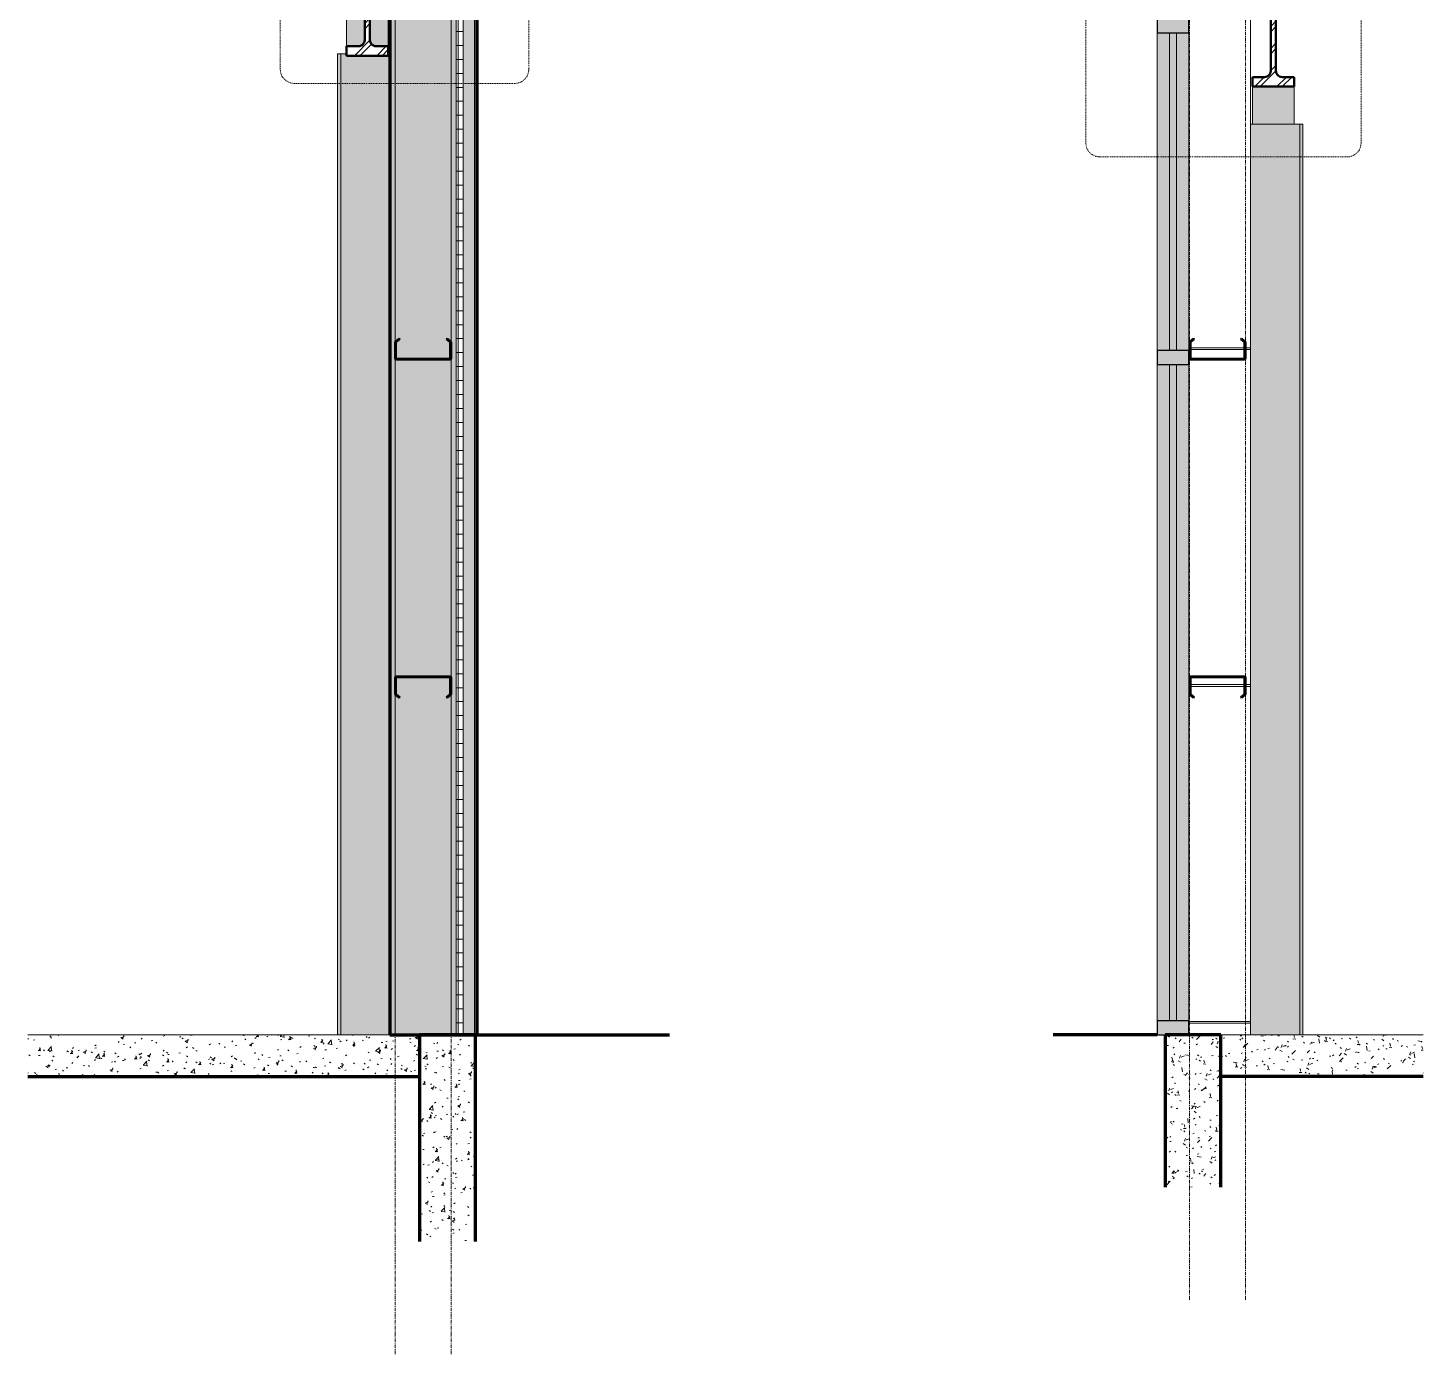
# Model space of a CAD drawing. Header units: inches. Extents: x 22735 to 23393, y -54 to 309.
# Drawn here: x 22734.7 to 22934.6, y -45.8 to 144.2 of the extents above; entities that cross this region are included whole.
import ezdxf

# ---------------------------------------------------------------- set-up
doc = ezdxf.new("R2010")
doc.units = ezdxf.units.IN
doc.header["$MEASUREMENT"] = 0
doc.linetypes.add('Dash Dot 3_16_', pattern=[0.3125, 0.1875, -0.0625, 0, -0.0625])
doc.linetypes.add('Grid Line 1_2_', pattern=[0.875, 0.5, -0.125, 0.125, -0.125])
for name, color, linetype, lineweight in [('A-ANNO-SYMB', 150, 'Continuous', 9), ('A-GLAZ-CURT', 52, 'Continuous', 9), ('A-GLAZ-CWMG', 51, 'Continuous', 9), ('A-WALL', 113, 'Continuous', 18), ('A-WALL-PATT', 111, 'Continuous', 70), ('C-BLDG-PADS', 91, 'Continuous', 9), ('C-TOPO', 7, 'Continuous', 9), ('L-SITE-WALL', 31, 'Continuous', 18), ('S-BEAM', 12, 'Continuous', 9), ('S-COLS', 52, 'Continuous', 9), ('S-GRID', 1, 'Continuous', 9)]:
    doc.layers.add(name, color=color, linetype=linetype, lineweight=lineweight)
pattern_1 = [(50, (22020.337, 107.706), (4.590705, -0.401868), [0.48, -5.28]), (355, (22020.337, 107.706), (-0.887837, 4.813698), [0.384, -4.224]), (100.451, (22020.719, 107.673), (3.70197, 4.412723), [0.408, -4.487]), (46.184, (22020.337, 108.986), (6.83066, -1.059043), [0.72, -7.92]), (96.636, (22020.906, 108.898), (5.981664, 6.234015), [0.612, -6.731]), (351.184, (22020.337, 108.986), (5.98208, 6.233824), [0.576, -6.336]), (21, (22020.977, 108.666), (3.820292, -2.5771), [0.48, -5.28]), (326, (22020.977, 108.666), (1.557207, 4.640587), [0.384, -4.224]), (71.451, (22021.295, 108.452), (5.377147, 2.064703), [0.408, -4.487]), (37.5, (22020.337, 107.706), (0.077972, 2.1307863), [0.211, -3.962, 0.211, -4.077, -4.24]), (37.5, (22020.337, 107.706), (0.077972, 2.1307863), [-8.461, 0.211, -4.029]), (7.5, (22020.337, 107.706), (1.683907, 2.5243905), [0.211, -2.234, 0.211, -3.866, -1.616]), (7.5, (22020.337, 107.706), (1.683907, 2.5243905), [-6.522, 0.211, -1.405]), (327.5, (22018.909, 107.706), (3.416527, -0.1442966), [0.211, -1.389, 0.211, -4.781, -6.624]), (327.5, (22018.909, 107.706), (3.416527, -0.1442966), [-6.592, 0.211, -6.413]), (317.5, (22018.269, 107.706), (3.732463, 0.640715), [0.211, -1.869, 0.211, -3.104, -4.704]), (317.5, (22018.269, 107.706), (3.732463, 0.640715), [-5.395, 0.211, -4.493])]
pattern_2 = [(45, (22020.337, 107.706), (-1.583919, 1.583919), []), (45, (22020.337, 110.106), (-1.583919, 1.583919), [])]
pattern_3 = [(50, (-21553.164, 101.134), (4.59070543, -0.40186776), [0.48, -5.28]), (355, (-21553.164, 101.134), (-0.8878371, 4.81369767), [0.384, -4.224]), (100.451, (-21552.782, 101.1), (3.7019703, 4.4127226), [0.408, -4.487]), (46.184, (-21553.164, 102.414), (6.8306586, -1.0590429), [0.72, -7.92]), (96.636, (-21552.595, 102.325), (5.9816643, 6.2340145), [0.612, -6.731]), (351.184, (-21553.164, 102.414), (5.9820817, 6.2338242), [0.576, -6.336]), (21, (-21552.524, 102.094), (3.82029208, -2.57709962), [0.48, -5.28]), (326, (-21552.524, 102.094), (1.5572071, 4.6405868), [0.384, -4.224]), (71.451, (-21552.206, 101.879), (5.37714656, 2.06470335), [0.408, -4.487]), (37.5, (-21553.164, 101.134), (0.07797216, 2.13078632), [0.211, -3.962, 0.211, -4.077, -4.24]), (37.5, (-21553.164, 101.134), (0.07797216, 2.13078632), [-8.461, 0.211, -4.029]), (7.5, (-21553.164, 101.134), (1.68390698, 2.52439048), [0.211, -2.234, 0.211, -3.866, -1.616]), (7.5, (-21553.164, 101.134), (1.68390698, 2.52439048), [-6.522, 0.211, -1.405]), (327.5, (-21554.591, 101.134), (3.41652682, -0.1442966), [0.211, -1.389, 0.211, -4.781, -6.624]), (327.5, (-21554.591, 101.134), (3.41652682, -0.1442966), [-6.592, 0.211, -6.413]), (317.5, (-21555.231, 101.134), (3.73246323, 0.64071465), [0.211, -1.869, 0.211, -3.104, -4.704]), (317.5, (-21555.231, 101.134), (3.73246323, 0.64071465), [-5.395, 0.211, -4.493])]
pattern_4 = [(45, (-21553.164, 101.134), (-1.583919, 1.583919), []), (45, (-21553.164, 103.534), (-1.583919, 1.583919), [])]

# ---------------------------------------------------------------- blocks, each defined once
blk = doc.blocks.new('Struct_Sports Complex_2015_rvt-1-Section 7 - Callout 1')
at = {"layer": 'A-WALL-PATT', "lineweight": 9}
h = blk.add_hatch(dxfattribs=at)
h.set_pattern_fill('FP_1', color=250, style=0, pattern_type=2)
h.set_pattern_definition(pattern_1)
h.paths.add_polyline_path([(22790.8, -29.63), (22798.8, -29.63), (22798.8, 0), (22790.8, 0)], flags=0)
at = {"layer": 'L-SITE-WALL', "color": 10, "lineweight": 70}
for p, q in [((22790.8, 0), (22790.8, -29.63)), ((22798.8, 0), (22790.8, 0)), ((22798.8, -29.63), (22798.8, 0))]:
    blk.add_line(p, q, dxfattribs=at)
blk = doc.blocks.new('Girt_C - 8_D-1182438-Section 7 - Callout 1')
at = {"layer": 'S-BEAM'}
h = blk.add_hatch(dxfattribs=at)
h.set_pattern_fill('FP_4', color=256, style=0, pattern_type=2)
h.set_pattern_definition(pattern_2)
h.paths.add_polyline_path([(22794.73, 48.27), (22795.3, 48.75), (22795.3, 51.12), (22795.25, 51.25), (22795.12, 51.3), (22787.49, 51.3), (22787.36, 51.25), (22787.3, 51.12), (22787.3, 48.75), (22787.88, 48.27), (22787.95, 48.35), (22787.41, 48.8), (22787.41, 51.12), (22787.44, 51.17), (22787.49, 51.2), (22795.12, 51.2), (22795.17, 51.17), (22795.19, 51.12), (22795.19, 48.8), (22794.66, 48.35)], flags=0)
at = {"layer": 'S-BEAM', "lineweight": 50}
for p, q in [((22787.3, 51.12), (22787.3, 48.75)), ((22787.41, 48.8), (22787.41, 51.12)), ((22795.12, 51.3), (22787.49, 51.3)), ((22787.49, 51.2), (22795.12, 51.2)), ((22795.19, 51.12), (22795.19, 48.8)), ((22795.3, 48.75), (22795.3, 51.12)), ((22787.3, 48.75), (22787.88, 48.27)), ((22787.95, 48.35), (22787.41, 48.8)), ((22787.88, 48.27), (22787.95, 48.35)), ((22795.19, 48.8), (22794.66, 48.35)), ((22794.66, 48.35), (22794.73, 48.27)), ((22794.73, 48.27), (22795.3, 48.75))]:
    blk.add_line(p, q, dxfattribs=at)
for centre, radius, start, end in [((22787.49, 51.12), 0.188, 90, 180), ((22787.49, 51.12), 0.0782, 90, 177.8773), ((22795.12, 51.12), 0.188, 0, 90), ((22795.12, 51.12), 0.0782, 3.0424, 90)]:
    blk.add_arc(centre, radius, start, end, dxfattribs=at)
blk = doc.blocks.new('Girt_C - 8_D-1099926-Section 7 - Callout 1')
at = {"layer": 'S-BEAM'}
h = blk.add_hatch(dxfattribs=at)
h.set_pattern_fill('FP_4', color=256, style=0, pattern_type=2)
h.set_pattern_definition(pattern_2)
h.paths.add_polyline_path([(22795.12, 96.7), (22795.25, 96.75), (22795.3, 96.88), (22795.3, 99.25), (22794.73, 99.73), (22794.66, 99.65), (22795.19, 99.2), (22795.19, 96.88), (22795.17, 96.83), (22795.12, 96.8), (22787.49, 96.8), (22787.44, 96.83), (22787.41, 96.88), (22787.41, 99.2), (22787.95, 99.65), (22787.88, 99.73), (22787.3, 99.25), (22787.3, 96.88), (22787.36, 96.75), (22787.49, 96.7)], flags=0)
at = {"layer": 'S-BEAM', "lineweight": 50}
for p, q in [((22787.88, 99.73), (22787.3, 99.25)), ((22787.3, 99.25), (22787.3, 96.88)), ((22787.41, 99.2), (22787.95, 99.65)), ((22787.41, 96.88), (22787.41, 99.2)), ((22787.95, 99.65), (22787.88, 99.73)), ((22794.73, 99.73), (22794.66, 99.65)), ((22794.66, 99.65), (22795.19, 99.2)), ((22795.3, 99.25), (22794.73, 99.73)), ((22795.19, 99.2), (22795.19, 96.88)), ((22795.3, 96.88), (22795.3, 99.25)), ((22795.12, 96.8), (22787.49, 96.8)), ((22787.49, 96.7), (22795.12, 96.7))]:
    blk.add_line(p, q, dxfattribs=at)
for centre, radius, start, end in [((22787.49, 96.88), 0.188, 180, 270), ((22787.49, 96.88), 0.0782, 183.0424, 270), ((22795.12, 96.88), 0.0782, 270, 357.8773), ((22795.12, 96.88), 0.188, 270, 0)]:
    blk.add_arc(centre, radius, start, end, dxfattribs=at)
blk = doc.blocks.new('W-Wide Flange - 8_ WIDE-1169466-Section 7 - Callout 1')
at = {"layer": 'S-BEAM'}
h = blk.add_hatch(dxfattribs=at)
h.set_pattern_fill('FP_4', color=256, style=0, pattern_type=2)
h.set_pattern_definition(pattern_2)
h.paths.add_polyline_path([(22780.3, 140.24), (22786.3, 140.24), (22786.3, 141.6), (22784.57, 141.6), (22784.37, 141.62), (22784.18, 141.69), (22784.01, 141.8), (22783.87, 141.94), (22783.77, 142.11), (22783.7, 142.29), (22783.68, 142.49), (22783.68, 164.01), (22783.7, 164.21), (22783.77, 164.4), (22783.87, 164.57), (22784.01, 164.71), (22784.18, 164.81), (22784.37, 164.88), (22784.57, 164.9), (22786.3, 164.9), (22786.3, 166.26), (22780.3, 166.26), (22780.3, 164.9), (22782.04, 164.9), (22782.24, 164.88), (22782.42, 164.81), (22782.59, 164.71), (22782.73, 164.57), (22782.84, 164.4), (22782.91, 164.21), (22782.93, 164.01), (22782.93, 142.49), (22782.91, 142.29), (22782.84, 142.11), (22782.73, 141.94), (22782.59, 141.8), (22782.42, 141.69), (22782.24, 141.62), (22782.04, 141.6), (22780.3, 141.6)], flags=0)
for points in [[(22782.04, 141.6), (22782.25, 141.63), (22782.42, 141.69), (22782.59, 141.8), (22782.73, 141.94), (22782.84, 142.11), (22782.91, 142.29), (22782.93, 142.49), (22782.93, 148.11), (22782.87, 147.81), (22782.82, 147.69), (22782.73, 147.56), (22782.68, 147.5), (22782.59, 147.42), (22782.53, 147.37), (22782.47, 147.33), (22782.16, 147.23), (22782.04, 147.22), (22782.04, 141.62)], [(22784.57, 141.6), (22784.57, 147.22), (22784.45, 147.23), (22784.13, 147.34), (22784.01, 147.42), (22783.97, 147.45), (22783.91, 147.51), (22783.85, 147.59), (22783.82, 147.64), (22783.77, 147.73), (22783.74, 147.79), (22783.68, 148.11), (22783.68, 142.49), (22783.7, 142.28), (22783.78, 142.08), (22783.87, 141.94), (22784.01, 141.8), (22784.18, 141.69), (22784.37, 141.62), (22784.48, 141.61)], [(22782.04, 141.6), (22782.04, 147.22), (22780.3, 147.22), (22780.3, 141.6), (22780.64, 141.6)], [(22784.57, 141.6), (22786.3, 141.6), (22786.3, 147.22), (22784.57, 147.22), (22784.57, 141.62)]]:
    blk.add_hatch(color=256, dxfattribs=at).paths.add_polyline_path(points, flags=0)
at = {"layer": 'S-BEAM', "lineweight": 50}
for p, q in [((22786.3, 166.26), (22780.3, 166.26)), ((22780.3, 166.26), (22780.3, 164.9)), ((22786.3, 164.9), (22786.3, 166.26)), ((22780.3, 164.9), (22782.04, 164.9)), ((22782.93, 164.01), (22782.93, 142.49)), ((22783.68, 142.49), (22783.68, 164.01)), ((22784.57, 164.9), (22786.3, 164.9)), ((22782.04, 141.6), (22780.3, 141.6)), ((22780.3, 141.6), (22780.3, 140.24)), ((22780.3, 140.24), (22786.3, 140.24)), ((22786.3, 141.6), (22784.57, 141.6)), ((22786.3, 140.24), (22786.3, 141.6))]:
    blk.add_line(p, q, dxfattribs=at)
at = {"layer": 'S-BEAM'}
for p, q in [((22780.3, 147.22), (22780.3, 141.6)), ((22786.3, 141.6), (22786.3, 147.22))]:
    blk.add_line(p, q, dxfattribs=at)
at = {"layer": 'S-BEAM', "lineweight": 50, "flags": 128}
for points in [[(22782.04, 164.9), (22782.24, 164.88), (22782.42, 164.81), (22782.59, 164.71), (22782.73, 164.57), (22782.84, 164.4), (22782.91, 164.21), (22782.93, 164.01)], [(22783.68, 164.01), (22783.7, 164.21), (22783.77, 164.4), (22783.87, 164.57), (22784.01, 164.71), (22784.18, 164.81), (22784.37, 164.88), (22784.57, 164.9)], [(22782.93, 142.49), (22782.91, 142.29), (22782.84, 142.11), (22782.73, 141.94), (22782.59, 141.8), (22782.42, 141.69), (22782.24, 141.62), (22782.04, 141.6)], [(22784.57, 141.6), (22784.37, 141.62), (22784.18, 141.69), (22784.01, 141.8), (22783.87, 141.94), (22783.77, 142.11), (22783.7, 142.29), (22783.68, 142.49)]]:
    blk.add_lwpolyline(points, dxfattribs=at)
blk = doc.blocks.new('Struct_Sports Complex_2015_rvt-2-Section 15 - Callout 1')
at = {"layer": 'A-WALL-PATT', "lineweight": 9}
h = blk.add_hatch(dxfattribs=at)
h.set_pattern_fill('FP_5', color=250, style=0, pattern_type=2)
h.set_pattern_definition(pattern_3)
h.paths.add_polyline_path([(-22798.8, -21.85), (-22790.8, -21.85), (-22790.8, 0), (-22798.8, 0)], flags=0)
at = {"layer": 'L-SITE-WALL', "color": 10, "lineweight": 70}
for p, q in [((-22790.8, 0), (-22798.8, 0)), ((-22798.8, 0), (-22798.8, -21.85)), ((-22790.8, -21.85), (-22790.8, 0))]:
    blk.add_line(p, q, dxfattribs=at)
blk = doc.blocks.new('Girt_C - 8_D-1182438-Section 15 - Callout 1')
at = {"layer": 'S-BEAM'}
h = blk.add_hatch(dxfattribs=at)
h.set_pattern_fill('FP_9', color=256, style=0, pattern_type=2)
h.set_pattern_definition(pattern_4)
h.paths.add_polyline_path([(-22787.88, 48.27), (-22787.3, 48.75), (-22787.3, 51.12), (-22787.36, 51.25), (-22787.49, 51.3), (-22795.12, 51.3), (-22795.25, 51.25), (-22795.3, 51.12), (-22795.3, 48.75), (-22794.73, 48.27), (-22794.66, 48.35), (-22795.19, 48.8), (-22795.19, 51.12), (-22795.17, 51.17), (-22795.12, 51.2), (-22787.49, 51.2), (-22787.44, 51.17), (-22787.41, 51.12), (-22787.41, 48.8), (-22787.95, 48.35)], flags=0)
at = {"layer": 'S-BEAM', "lineweight": 50}
for p, q in [((-22795.3, 51.12), (-22795.3, 48.75)), ((-22795.19, 48.8), (-22795.19, 51.12)), ((-22787.49, 51.3), (-22795.12, 51.3)), ((-22795.12, 51.2), (-22787.49, 51.2)), ((-22787.41, 51.12), (-22787.41, 48.8)), ((-22787.3, 48.75), (-22787.3, 51.12)), ((-22795.3, 48.75), (-22794.73, 48.27)), ((-22794.66, 48.35), (-22795.19, 48.8)), ((-22794.73, 48.27), (-22794.66, 48.35)), ((-22787.41, 48.8), (-22787.95, 48.35)), ((-22787.95, 48.35), (-22787.88, 48.27)), ((-22787.88, 48.27), (-22787.3, 48.75))]:
    blk.add_line(p, q, dxfattribs=at)
for centre, radius, start, end in [((-22795.12, 51.12), 0.188, 90, 180), ((-22795.12, 51.12), 0.0782, 90, 176.9576), ((-22787.49, 51.12), 0.188, 0, 90), ((-22787.49, 51.12), 0.0782, 2.1227, 90)]:
    blk.add_arc(centre, radius, start, end, dxfattribs=at)
blk = doc.blocks.new('Girt_C - 8_D-1099926-Section 15 - Callout 1')
at = {"layer": 'S-BEAM'}
h = blk.add_hatch(dxfattribs=at)
h.set_pattern_fill('FP_9', color=256, style=0, pattern_type=2)
h.set_pattern_definition(pattern_4)
h.paths.add_polyline_path([(-22795.12, 96.7), (-22787.49, 96.7), (-22787.36, 96.75), (-22787.3, 96.88), (-22787.3, 99.25), (-22787.88, 99.73), (-22787.95, 99.65), (-22787.41, 99.2), (-22787.41, 96.88), (-22787.44, 96.83), (-22787.49, 96.8), (-22795.12, 96.8), (-22795.17, 96.83), (-22795.19, 96.88), (-22795.19, 99.2), (-22794.66, 99.65), (-22794.73, 99.73), (-22795.3, 99.25), (-22795.3, 96.88), (-22795.25, 96.75)], flags=0)
at = {"layer": 'S-BEAM', "lineweight": 50}
for p, q in [((-22794.73, 99.73), (-22795.3, 99.25)), ((-22795.3, 99.25), (-22795.3, 96.88)), ((-22795.19, 99.2), (-22794.66, 99.65)), ((-22795.19, 96.88), (-22795.19, 99.2)), ((-22794.66, 99.65), (-22794.73, 99.73)), ((-22787.88, 99.73), (-22787.95, 99.65)), ((-22787.95, 99.65), (-22787.41, 99.2)), ((-22787.3, 99.25), (-22787.88, 99.73)), ((-22787.41, 99.2), (-22787.41, 96.88)), ((-22787.3, 96.88), (-22787.3, 99.25)), ((-22787.49, 96.8), (-22795.12, 96.8)), ((-22795.12, 96.7), (-22787.49, 96.7))]:
    blk.add_line(p, q, dxfattribs=at)
for centre, radius, start, end in [((-22795.12, 96.88), 0.188, 180, 270), ((-22795.12, 96.88), 0.0782, 182.1227, 270), ((-22787.49, 96.88), 0.188, 270, 0), ((-22787.49, 96.88), 0.0782, 270, 356.9576)]:
    blk.add_arc(centre, radius, start, end, dxfattribs=at)
blk = doc.blocks.new('W-Wide Flange - 8_ WIDE-1169466-Section 15 - Callout 1')
at = {"layer": 'S-BEAM'}
h = blk.add_hatch(dxfattribs=at)
h.set_pattern_fill('FP_9', color=256, style=0, pattern_type=2)
h.set_pattern_definition(pattern_4)
h.paths.add_polyline_path([(-22780.3, 135.83), (-22780.3, 137.19), (-22782.04, 137.19), (-22782.24, 137.22), (-22782.42, 137.28), (-22782.59, 137.39), (-22782.73, 137.53), (-22782.84, 137.7), (-22782.91, 137.89), (-22782.93, 138.08), (-22782.93, 159.6), (-22782.91, 159.8), (-22782.84, 159.99), (-22782.73, 160.16), (-22782.59, 160.3), (-22782.42, 160.41), (-22782.24, 160.47), (-22782.04, 160.49), (-22780.3, 160.49), (-22780.3, 161.86), (-22786.3, 161.86), (-22786.3, 160.49), (-22784.57, 160.49), (-22784.37, 160.47), (-22784.18, 160.41), (-22784.01, 160.3), (-22783.87, 160.16), (-22783.77, 159.99), (-22783.7, 159.8), (-22783.68, 159.6), (-22783.68, 138.08), (-22783.7, 137.89), (-22783.77, 137.7), (-22783.87, 137.53), (-22784.01, 137.39), (-22784.18, 137.28), (-22784.37, 137.22), (-22784.57, 137.19), (-22786.3, 137.19), (-22786.3, 135.83)], flags=0)
for points in [[(-22785.55, 151.99), (-22784.57, 151.99), (-22784.57, 160.49), (-22786.3, 160.49), (-22786.3, 151.99)], [(-22783.68, 151.1), (-22783.68, 159.6), (-22783.7, 159.81), (-22783.77, 159.99), (-22783.87, 160.16), (-22784.01, 160.3), (-22784.18, 160.41), (-22784.37, 160.47), (-22784.57, 160.49), (-22784.57, 151.99), (-22784.35, 151.96), (-22784.25, 151.92), (-22784.01, 151.79), (-22783.97, 151.76), (-22783.94, 151.73), (-22783.69, 151.19), (-22783.69, 151.18)], [(-22782.93, 151.1), (-22782.91, 151.22), (-22782.35, 151.92), (-22782.25, 151.96), (-22782.04, 151.99), (-22782.04, 160.49), (-22782.25, 160.47), (-22782.42, 160.41), (-22782.59, 160.3), (-22782.73, 160.16), (-22782.84, 159.99), (-22782.91, 159.8), (-22782.93, 159.6), (-22782.93, 151.18)], [(-22780.3, 151.99), (-22780.3, 160.49), (-22782.04, 160.49), (-22782.04, 151.99), (-22781.28, 151.99)], [(-22782.46, 130.45), (-22780.3, 130.45), (-22780.3, 135.83), (-22786.3, 135.83), (-22786.3, 130.45), (-22784.1, 130.45)]]:
    blk.add_hatch(color=256, dxfattribs=at).paths.add_polyline_path(points, flags=0)
at = {"layer": 'S-BEAM', "lineweight": 50}
for p, q in [((-22780.3, 161.86), (-22786.3, 161.86)), ((-22786.3, 161.86), (-22786.3, 161.36)), ((-22786.3, 161.36), (-22786.3, 160.49)), ((-22786.3, 160.49), (-22784.57, 160.49)), ((-22782.04, 160.49), (-22780.3, 160.49)), ((-22780.3, 161.36), (-22780.3, 161.86)), ((-22780.3, 160.49), (-22780.3, 161.36)), ((-22783.68, 159.6), (-22783.68, 138.08)), ((-22782.93, 138.08), (-22782.93, 159.6)), ((-22784.57, 137.19), (-22786.3, 137.19)), ((-22786.3, 137.19), (-22786.3, 135.83)), ((-22780.3, 137.19), (-22782.04, 137.19)), ((-22780.3, 135.83), (-22780.3, 137.19)), ((-22786.3, 135.83), (-22780.3, 135.83))]:
    blk.add_line(p, q, dxfattribs=at)
at = {"layer": 'S-BEAM'}
for p, q in [((-22786.3, 151.99), (-22786.3, 160.49)), ((-22780.3, 151.99), (-22780.3, 160.49)), ((-22786.3, 130.45), (-22786.3, 135.83)), ((-22780.3, 130.45), (-22780.3, 135.83))]:
    blk.add_line(p, q, dxfattribs=at)
at = {"layer": 'S-BEAM', "lineweight": 50, "flags": 128}
for points in [[(-22784.57, 160.49), (-22784.37, 160.47), (-22784.18, 160.41), (-22784.01, 160.3), (-22783.87, 160.16), (-22783.77, 159.99), (-22783.7, 159.8), (-22783.68, 159.6)], [(-22782.93, 159.6), (-22782.91, 159.8), (-22782.84, 159.99), (-22782.73, 160.16), (-22782.59, 160.3), (-22782.42, 160.41), (-22782.24, 160.47), (-22782.04, 160.49)], [(-22783.68, 138.08), (-22783.7, 137.89), (-22783.77, 137.7), (-22783.87, 137.53), (-22784.01, 137.39), (-22784.18, 137.28), (-22784.37, 137.22), (-22784.57, 137.19)], [(-22782.04, 137.19), (-22782.24, 137.22), (-22782.42, 137.28), (-22782.59, 137.39), (-22782.73, 137.53), (-22782.84, 137.7), (-22782.91, 137.89), (-22782.93, 138.08)]]:
    blk.add_lwpolyline(points, dxfattribs=at)
blk = doc.blocks.new('System Panel - Glazed-frosted-1142384-Section 15 - Callout 1')
at = {"layer": 'A-GLAZ-CURT'}
blk.add_hatch(color=256, dxfattribs=at).paths.add_polyline_path([(-22797.18, 2), (-22797.18, 96), (-22798.18, 96), (-22798.18, 2)], flags=0)
at = {"layer": 'A-GLAZ-CURT', "lineweight": 18}
for p, q in [((-22798.18, 96), (-22798.18, 2)), ((-22797.18, 96), (-22798.18, 96)), ((-22797.18, 2), (-22797.18, 96)), ((-22798.18, 2), (-22797.18, 2))]:
    blk.add_line(p, q, dxfattribs=at)
blk = doc.blocks.new('System Panel - Exterior Glazing-1142365-Section 15 - Callout 1')
at = {"layer": 'A-GLAZ-CURT', "transparency": 33554649}
blk.add_hatch(color=256, dxfattribs=at).paths.add_polyline_path([(-22798.18, 98), (-22797.18, 98), (-22797.18, 143.5), (-22798.18, 143.5), (-22798.18, 118.96)], flags=0)
at = {"layer": 'A-GLAZ-CURT', "lineweight": 18}
for p, q in [((-22798.18, 143.5), (-22798.18, 98)), ((-22797.18, 143.5), (-22798.18, 143.5)), ((-22797.18, 98), (-22797.18, 143.5)), ((-22798.18, 98), (-22797.18, 98))]:
    blk.add_line(p, q, dxfattribs=at)
at = {"layer": 'A-GLAZ-CURT'}
for p, q in [((-22798.18, 143.5), (-22798.18, 98)), ((-22797.18, 143.5), (-22798.18, 143.5)), ((-22797.18, 98), (-22797.18, 143.5)), ((-22798.18, 98), (-22797.18, 98))]:
    blk.add_line(p, q, dxfattribs=at)
blk = doc.blocks.new('Rectangular Mullion - Exterior 2_ x 4_5_-789463-Section 15 - Callout 1')
at = {"layer": 'A-GLAZ-CWMG'}
blk.add_hatch(color=256, dxfattribs=at).paths.add_polyline_path([(-22799.93, 143.5), (-22795.43, 143.5), (-22795.43, 145.5), (-22799.93, 145.5)], flags=0)
at = {"layer": 'A-GLAZ-CWMG', "lineweight": 30}
for p, q in [((-22799.93, 145.5), (-22799.93, 143.5)), ((-22795.43, 145.5), (-22799.93, 145.5)), ((-22795.43, 143.5), (-22795.43, 145.5)), ((-22799.93, 143.5), (-22795.43, 143.5))]:
    blk.add_line(p, q, dxfattribs=at)
blk = doc.blocks.new('Rectangular Mullion - Exterior 2_ x 4_5_-789464-Section 15 - Callout 1')
at = {"layer": 'A-GLAZ-CWMG'}
blk.add_hatch(color=256, dxfattribs=at).paths.add_polyline_path([(-22795.43, 0), (-22795.43, 2), (-22799.93, 2), (-22799.93, 0)], flags=0)
at = {"layer": 'A-GLAZ-CWMG', "lineweight": 30}
for p, q in [((-22799.93, 2), (-22799.93, 0)), ((-22795.43, 2), (-22799.93, 2)), ((-22795.43, 0), (-22795.43, 2)), ((-22799.93, 0), (-22795.43, 0))]:
    blk.add_line(p, q, dxfattribs=at)
blk = doc.blocks.new('Rectangular Mullion - Exterior 2_ x 4_5_-1142352-Section 15 - Callout 1')
at = {"layer": 'A-GLAZ-CWMG'}
h = blk.add_hatch(color=256, dxfattribs=at)
h.paths.add_polyline_path([(-22798.18, 98), (-22798.18, 143.5), (-22799.93, 143.5), (-22799.93, 98)], flags=0)
h.paths.add_polyline_path([(-22797.18, 98), (-22795.43, 98), (-22795.43, 143.5), (-22797.18, 143.5), (-22797.18, 118.96)], flags=0)
blk.add_hatch(color=256, dxfattribs=at).paths.add_polyline_path([(-22797.18, 98), (-22797.18, 143.5), (-22798.18, 143.5), (-22798.18, 98)], flags=0)
for p, q in [((-22799.93, 143.5), (-22798.18, 143.5)), ((-22799.93, 98), (-22799.93, 143.5)), ((-22798.18, 143.5), (-22797.18, 143.5)), ((-22797.18, 143.5), (-22795.43, 143.5)), ((-22795.43, 98), (-22795.43, 143.5))]:
    blk.add_line(p, q, dxfattribs=at)
blk = doc.blocks.new('Rectangular Mullion - Exterior 2_ x 4_5_-1142353-Section 15 - Callout 1')
at = {"layer": 'A-GLAZ-CWMG'}
h = blk.add_hatch(color=256, dxfattribs=at)
h.paths.add_polyline_path([(-22798.18, 2), (-22798.18, 96), (-22799.93, 96), (-22799.93, 2)], flags=0)
h.paths.add_polyline_path([(-22795.43, 2), (-22795.43, 96), (-22797.18, 96), (-22797.18, 2)], flags=0)
for p, q in [((-22799.93, 2), (-22799.93, 96)), ((-22795.43, 2), (-22795.43, 96))]:
    blk.add_line(p, q, dxfattribs=at)
blk = doc.blocks.new('Rectangular Mullion - Exterior 2_ x 4_5_-789475-Section 15 - Callout 1')
at = {"layer": 'A-GLAZ-CWMG'}
blk.add_hatch(color=256, dxfattribs=at).paths.add_polyline_path([(-22799.93, 96), (-22795.43, 96), (-22795.43, 98), (-22799.93, 98)], flags=0)
at = {"layer": 'A-GLAZ-CWMG', "lineweight": 30}
for p, q in [((-22799.93, 98), (-22799.93, 96)), ((-22795.43, 98), (-22799.93, 98)), ((-22795.43, 96), (-22795.43, 98)), ((-22799.93, 96), (-22795.43, 96))]:
    blk.add_line(p, q, dxfattribs=at)

msp = doc.modelspace()

# ---------------------------------------------------------------- hatches: boundary and pattern name
at = {"layer": 'A-WALL-PATT', "lineweight": 9}
h = msp.add_hatch(dxfattribs=at)
h.set_pattern_fill('FP_3', color=256, style=0, pattern_type=2)
h.set_pattern_definition([(161.57, (22020.417, 107.786), (-0.639728796, 0.00026097), [0, -4.554, 0.506, 0]), (18.43, (22020.257, 107.786), (-0.639728796, -0.00026097), [0, -4.554, 0.506, 0]), (108.43, (22020.417, 107.786), (0.320200546, -1.59982393), [1.518, -3.542]), (71.57, (22020.257, 107.786), (0.320200546, 1.59982393), [1.518, -3.542])])
h.paths.add_polyline_path([(22795.3, 0), (22795.3, 241.75), (22787.3, 241.75), (22787.3, 0)], flags=0)
h = msp.add_hatch(dxfattribs=at)
h.set_pattern_fill('FP_2', color=256, style=0, pattern_type=2)
h.set_pattern_definition([(0, (22020.337, 107.706), (0, 2), []), (90, (22020.337, 107.706), (-2, 1e-16), [])])
h.paths.add_polyline_path([(22797.05, 0), (22797.05, 241.75), (22796.05, 241.75), (22796.05, 0)], flags=0)
h = msp.add_hatch(dxfattribs=at)
h.set_pattern_fill('FP_8', color=256, style=0, pattern_type=2)
h.set_pattern_definition([(90, (-23337.8, 677.25), (-193, -193), [48, -145]), (180, (-23337.8, 677.25), (-2e-14, -193), [96.25, -96.75]), (270, (-23434.05, 725.25), (-193, -193), [48, -145]), (180, (-23337.8, 725.25), (-2e-14, -193), [96.25, -96.75]), (270, (-23434.3, 725.25), (-193, -193), [48, -145]), (180, (-23434.3, 725.25), (-2e-14, -193), [96.25, -96.75]), (90, (-23530.55, 677.25), (-193, -193), [48, -145]), (180, (-23434.3, 677.25), (-2e-14, -193), [96.25, -96.75]), (90, (-23385.8, 725.5), (-193, -193), [48, -145]), (180, (-23337.55, 725.5), (-2e-14, -193), [48.25, -144.75]), (180, (-23337.55, 773.5), (-2e-14, -193), [48.25, -144.75]), (90, (-23482.3, 725.5), (-193, -193), [48, -145]), (180, (-23386.05, 725.5), (-2e-14, -193), [96.25, -96.75]), (270, (-23386.05, 773.5), (-193, -193), [48, -145]), (180, (-23386.05, 773.5), (-2e-14, -193), [96.25, -96.75]), (180, (-23482.55, 725.5), (-2e-14, -193), [48, -145]), (270, (-23482.55, 773.5), (-193, -193), [48, -145]), (180, (-23482.55, 773.5), (-2e-14, -193), [48, -145]), (90, (-23337.8, 773.75), (-193, -193), [48, -145]), (180, (-23337.8, 773.75), (-2e-14, -193), [96.25, -96.75]), (270, (-23434.05, 821.75), (-193, -193), [48, -145]), (180, (-23337.8, 821.75), (-2e-14, -193), [96.25, -96.75]), (270, (-23434.3, 821.75), (-193, -193), [48, -145]), (180, (-23434.3, 821.75), (-2e-14, -193), [96.25, -96.75]), (270, (-23530.55, 821.75), (-193, -193), [48, -145]), (180, (-23434.3, 773.75), (-2e-14, -193), [96.25, -96.75]), (90, (-23385.8, 822), (-193, -193), [48, -145]), (180, (-23337.55, 822), (-2e-14, -193), [48.25, -144.75]), (180, (-23337.55, 870), (-2e-14, -193), [48.25, -144.75]), (90, (-23482.3, 822), (-193, -193), [48, -145]), (180, (-23386.05, 822), (-2e-14, -193), [96.25, -96.75]), (270, (-23386.05, 870), (-193, -193), [48, -145]), (180, (-23386.05, 870), (-2e-14, -193), [96.25, -96.75]), (180, (-23482.55, 822), (-2e-14, -193), [48, -145]), (270, (-23482.55, 870), (-193, -193), [48, -145]), (180, (-23482.55, 870), (-2e-14, -193), [48, -145])])
h.paths.add_polyline_path([(22908.46, 0), (22909.86, 0), (22909.86, 145.5), (22909.11, 145.5), (22909.11, 145.13), (22909.05, 145), (22908.92, 144.95), (22901.29, 144.95), (22901.16, 145), (22901.11, 145.13), (22901.11, 145.5), (22900.98, 145.5), (22900.98, 0), (22905.61, 0)], flags=0)
h.paths.add_polyline_path([(22901.68, 48.27), (22901.11, 48.75), (22901.11, 51.12), (22901.16, 51.25), (22901.29, 51.3), (22908.92, 51.3), (22909.05, 51.25), (22909.11, 51.12), (22909.11, 48.75), (22908.53, 48.27), (22908.46, 48.35), (22909, 48.8), (22909, 51.12), (22908.97, 51.17), (22908.92, 51.2), (22901.29, 51.2), (22901.24, 51.17), (22901.22, 51.12), (22901.22, 48.8), (22901.75, 48.35)], flags=0)
h.paths.add_polyline_path([(22908.64, 96.7), (22901.29, 96.7), (22901.16, 96.75), (22901.11, 96.88), (22901.11, 99.25), (22901.68, 99.73), (22901.75, 99.65), (22901.22, 99.2), (22901.22, 96.88), (22901.24, 96.83), (22901.29, 96.8), (22908.92, 96.8), (22908.97, 96.83), (22909, 96.88), (22909, 99.2), (22908.46, 99.65), (22908.53, 99.73), (22909.11, 99.25), (22909.1, 96.88), (22909.05, 96.75), (22908.92, 96.7)], flags=0)
h.paths.add_polyline_path([(22901.29, 145.05), (22908.92, 145.05), (22908.97, 145.08), (22909, 145.13), (22909, 145.5), (22901.22, 145.5), (22901.22, 145.13), (22901.24, 145.08)], flags=0)
at = {"layer": 'C-BLDG-PADS'}
h = msp.add_hatch(dxfattribs=at)
h.set_pattern_fill('FP_1', color=256, style=0, pattern_type=2)
h.set_pattern_definition(pattern_1)
h.paths.add_polyline_path([(22734.67, -6), (22790.8, -6), (22790.8, 0), (22734.67, 0)], flags=0)
h = msp.add_hatch(dxfattribs=at)
h.set_pattern_fill('FP_5', color=256, style=0, pattern_type=2)
h.set_pattern_definition(pattern_3)
h.paths.add_polyline_path([(22905.61, -6), (22934.57, -6), (22934.57, 0), (22905.61, 0)], flags=0)
at = {"layer": 'L-SITE-WALL', "lineweight": 5}
for points in [[(22786.55, 0), (22787.3, 0), (22787.3, 241.75), (22786.55, 241.75), (22786.55, 49.09)], [(22795.3, 0), (22796.05, 0), (22796.05, 241.75), (22795.3, 241.75), (22795.3, 49.09)], [(22798.68, 0), (22798.68, 241.75), (22797.05, 241.75), (22797.05, 0)]]:
    msp.add_hatch(color=256, dxfattribs=at).paths.add_polyline_path(points, flags=0)
at = {"layer": 'L-SITE-WALL'}
msp.add_hatch(color=256, dxfattribs=at).paths.add_polyline_path([(22799.05, 0), (22799.05, 241.75), (22798.68, 241.75), (22798.68, 0)], flags=0)
at = {"layer": 'S-COLS', "lineweight": 5}
for points in [[(22779.49, 0), (22779.49, 140.5), (22779.05, 140.5), (22779.05, 0)], [(22780.18, 0), (22780.18, 140.5), (22779.49, 140.5), (22779.49, 0), (22780, 0)], [(22786.18, 0), (22786.18, 140.24), (22780.3, 140.24), (22780.3, 140.5), (22780.18, 140.5), (22780.18, 0)], [(22786.33, 0), (22786.55, 0), (22786.55, 140.5), (22786.3, 140.5), (22786.3, 140.24), (22786.18, 140.24), (22786.18, 0)], [(22910.23, 0), (22910.23, 130.45), (22909.86, 130.45), (22909.86, 0), (22910.06, 0)], [(22916.23, 0), (22916.23, 130.45), (22910.23, 130.45), (22910.23, 0)], [(22916.23, 0), (22916.92, 0), (22916.92, 130.45), (22916.23, 130.45), (22916.23, 48.56)], [(22917.36, 0), (22917.36, 130.45), (22916.92, 130.45), (22916.92, 0)]]:
    msp.add_hatch(color=256, dxfattribs=at).paths.add_polyline_path(points, flags=0)

# ---------------------------------------------------------------- linework, layer by layer
at = {"layer": 'A-ANNO-SYMB', "linetype": 'Dash Dot 3_16_'}
for p, q in [((22770.83, 247.77), (22770.83, 138.28)), ((22806.43, 138.28), (22806.43, 247.77)), ((22886.25, 247.26), (22886.25, 127.74)), ((22925.68, 127.74), (22925.68, 247.26)), ((22772.83, 136.28), (22804.43, 136.28)), ((22888.25, 125.74), (22923.68, 125.74))]:
    msp.add_line(p, q, dxfattribs=at)
for centre, start, end in [((22772.83, 138.28), 180, 270), ((22804.43, 138.28), 270, 0), ((22888.25, 127.74), 180, 270), ((22923.68, 127.74), 270, 0)]:
    msp.add_arc(centre, 2, start, end, dxfattribs=at)
at = {"layer": 'A-WALL'}
for p, q in [((22787.3, 0), (22787.3, 241.75)), ((22795.3, 0), (22795.3, 241.75)), ((22796.05, 0), (22796.05, 241.75)), ((22797.05, 0), (22797.05, 241.75)), ((22798.68, 0), (22798.68, 241.75))]:
    msp.add_line(p, q, dxfattribs=at)
at = {"layer": 'C-BLDG-PADS', "lineweight": 18}
for p, q in [((22786.55, 0), (22734.67, 0)), ((22790.8, -6), (22790.8, 0)), ((22934.57, 0), (22905.61, 0)), ((22905.61, 0), (22905.61, -6)), ((22734.67, -6), (22790.8, -6)), ((22905.61, -6), (22934.57, -6))]:
    msp.add_line(p, q, dxfattribs=at)
at = {"layer": 'C-TOPO', "lineweight": 90}
for p, q in [((22799.05, 0), (22826.62, 0)), ((22896.48, 0), (22881.58, 0)), ((22734.67, -6.01), (22790.8, -6.01)), ((22934.57, -6.01), (22905.61, -6.01))]:
    msp.add_line(p, q, dxfattribs=at)
at = {"layer": 'C-TOPO'}
for p, q in [((22826.62, 0), (22799.05, 0)), ((22896.48, 0), (22881.58, 0)), ((22790.8, -6.01), (22734.67, -6.01)), ((22905.61, -6.01), (22934.57, -6.01))]:
    msp.add_line(p, q, dxfattribs=at)
at = {"layer": 'L-SITE-WALL', "lineweight": 70}
for p, q in [((22799.05, 0), (22799.05, 241.75)), ((22786.55, 174.27), (22786.55, 0)), ((22786.55, 0), (22799.05, 0))]:
    msp.add_line(p, q, dxfattribs=at)
at = {"layer": 'L-SITE-WALL'}
msp.add_line((22909.86, 145.5), (22909.86, 0), dxfattribs=at)
at = {"layer": 'S-COLS'}
for p, q in [((22779.05, 140.5), (22779.05, 0)), ((22779.49, 140.5), (22779.05, 140.5)), ((22779.49, 140.5), (22779.49, 0)), ((22780.18, 140.5), (22779.49, 140.5)), ((22780.3, 140.5), (22780.18, 140.5)), ((22786.56, 140.5), (22786.31, 140.5)), ((22910.23, 130.45), (22909.85, 130.45)), ((22916.23, 130.45), (22910.23, 130.45)), ((22916.92, 130.45), (22916.23, 130.45)), ((22916.92, 130.45), (22916.92, 0)), ((22917.36, 130.45), (22916.92, 130.45)), ((22917.36, 130.45), (22917.36, 0))]:
    msp.add_line(p, q, dxfattribs=at)
at = {"layer": 'S-GRID', "linetype": 'Grid Line 1_2_'}
for p, q in [((22787.3, -45.75), (22787.3, 301.37)), ((22787.3, -45.75), (22787.3, 301.37)), ((22795.3, -45.75), (22795.3, 301.37)), ((22795.3, -45.75), (22795.3, 301.37)), ((22901.11, -37.96), (22901.11, 275.89)), ((22901.11, -37.96), (22901.11, 275.89)), ((22909.11, -37.96), (22909.11, 275.89)), ((22909.11, -37.96), (22909.11, 275.89))]:
    msp.add_line(p, q, dxfattribs=at)

# ---------------------------------------------------------------- block references
at = {"lineweight": 5}
msp.add_blockref('Struct_Sports Complex_2015_rvt-1-Section 7 - Callout 1', (0, 0), dxfattribs=at)
at = {"color": 50, "lineweight": 5}
msp.add_blockref('Struct_Sports Complex_2015_rvt-2-Section 15 - Callout 1', (45696.41, 0), dxfattribs=at)
at = {"layer": 'A-GLAZ-CURT'}
for name in ['System Panel - Exterior Glazing-1142365-Section 15 - Callout 1', 'System Panel - Glazed-frosted-1142384-Section 15 - Callout 1']:
    msp.add_blockref(name, (45696.41, 0), dxfattribs=at)
at = {"layer": 'A-GLAZ-CWMG'}
for name in ['Rectangular Mullion - Exterior 2_ x 4_5_-789463-Section 15 - Callout 1', 'Rectangular Mullion - Exterior 2_ x 4_5_-1142352-Section 15 - Callout 1', 'Rectangular Mullion - Exterior 2_ x 4_5_-789475-Section 15 - Callout 1', 'Rectangular Mullion - Exterior 2_ x 4_5_-1142353-Section 15 - Callout 1', 'Rectangular Mullion - Exterior 2_ x 4_5_-789464-Section 15 - Callout 1']:
    msp.add_blockref(name, (45696.41, 0), dxfattribs=at)
at = {"layer": 'S-BEAM'}
for name, p in [('W-Wide Flange - 8_ WIDE-1169466-Section 7 - Callout 1', (0, 0)), ('W-Wide Flange - 8_ WIDE-1169466-Section 15 - Callout 1', (45696.41, 0)), ('Girt_C - 8_D-1099926-Section 7 - Callout 1', (0, 0)), ('Girt_C - 8_D-1099926-Section 15 - Callout 1', (45696.41, 0)), ('Girt_C - 8_D-1182438-Section 7 - Callout 1', (0, 0)), ('Girt_C - 8_D-1182438-Section 15 - Callout 1', (45696.41, 0))]:
    msp.add_blockref(name, p, dxfattribs=at)

doc.saveas('drawing.dxf')
